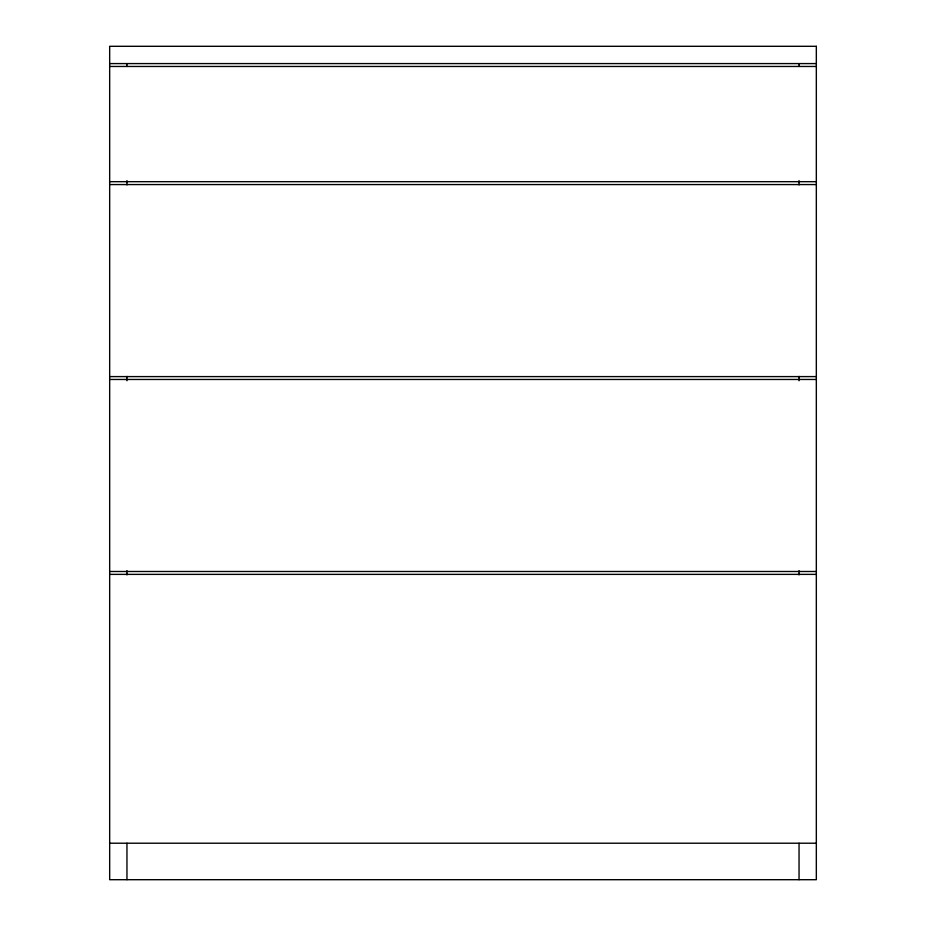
<?xml version="1.0" encoding="UTF-8"?>
<svg xmlns="http://www.w3.org/2000/svg" width="926" height="926" viewBox="0 0 926 926"><rect width="100%" height="100%" fill="white"/><g stroke="black" fill="none" stroke-linecap="round" stroke-linejoin="round"><path stroke-width="1.39" d="M109.673 63.581L816.327 63.581M109.673 66.464L816.327 66.464M109.673 181.681L816.327 181.681M109.673 184.563L816.327 184.563M109.673 376.593L816.327 376.593M109.673 379.463L816.327 379.463M109.673 571.492L816.327 571.492M109.673 574.375L816.327 574.375M109.673 843.216L816.327 843.216M799.045 63.581L799.045 66.475M799.045 180.582L799.045 184.922M799.045 376.431L799.045 380.748M799.045 570.59L799.045 574.919M799.045 843.216L799.045 879.7M126.955 63.581L126.955 66.475M126.955 180.582L126.955 184.922M126.955 376.431L126.955 380.748M126.955 570.59L126.955 574.919M126.955 843.216L126.955 879.7M816.327 46.3L109.673 46.3L109.673 879.7L816.327 879.7L816.327 46.3"/></g></svg>
